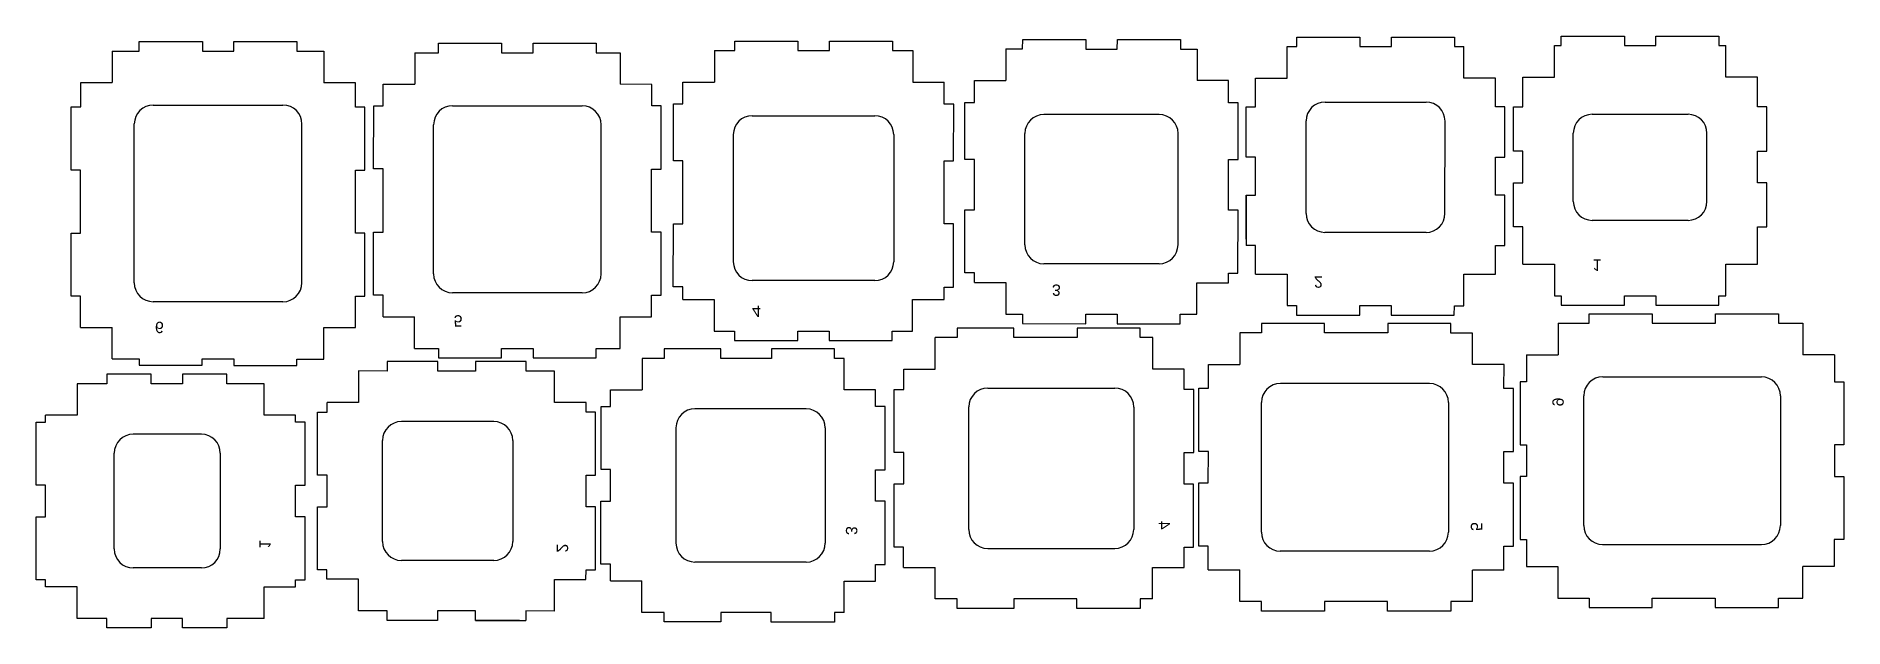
# Model space of a CAD drawing. Header units: millimetres. Extents: x 454 to 740, y 210 to 303.
import ezdxf

# ---------------------------------------------------------------- set-up
doc = ezdxf.new("R2010")
doc.units = ezdxf.units.MM
doc.styles.get("Standard").update_dxf_attribs({"font": 'arial.ttf'})

# ---------------------------------------------------------------- blocks, each defined once
blk = doc.blocks.new('*U1')
at = {"color": 244, "linetype": 'ByBlock'}
blk.add_text('3', height=1.8, dxfattribs=at).set_placement((9871.87, 19888.5))
blk = doc.blocks.new('*U2')
at = {"color": 244, "linetype": 'ByBlock'}
blk.add_text('4', height=1.8, dxfattribs=at).set_placement((9789.99, 19889.16))
blk = doc.blocks.new('*U3')
at = {"color": 244, "linetype": 'ByBlock'}
blk.add_text('5', height=1.8, dxfattribs=at).set_placement((9709.63, 19889.27))
blk = doc.blocks.new('*U4')
at = {"color": 244, "linetype": 'ByBlock'}
blk.add_text('6', height=1.8, dxfattribs=at).set_placement((9628.72, 19888.89))
blk = doc.blocks.new('*U5')
at = {"color": 244, "linetype": 'ByBlock'}
blk.add_text('2', height=1.8, dxfattribs=at).set_placement((9952.85, 19888.57))
blk = doc.blocks.new('*U6')
at = {"color": 244, "linetype": 'ByBlock'}
blk.add_text('1', height=1.8, dxfattribs=at).set_placement((10014.31, 19887.47))

msp = doc.modelspace()

# ---------------------------------------------------------------- linework, layer by layer
for p, q in [((465.68, 301.04), (469.96, 301.03)), ((465.68, 301.04), (465.68, 296.04)), ((469.96, 301.03), (469.96, 302.53)), ((469.96, 302.53), (479.96, 302.53)), ((479.96, 302.53), (479.96, 301.03)), ((479.96, 301.03), (484.96, 301.03)), ((484.96, 301.03), (484.96, 302.53)), ((484.96, 302.53), (494.96, 302.52)), ((494.96, 302.52), (494.96, 301.02)), ((494.96, 301.02), (499.24, 301.02)), ((499.24, 301.02), (499.24, 296.02)), ((517.4, 300.77), (517.4, 302.27)), ((517.4, 302.27), (527.4, 302.26)), ((527.4, 302.26), (527.4, 300.76)), ((532.4, 300.76), (532.4, 302.26)), ((532.4, 302.26), (542.4, 302.26)), ((542.4, 302.26), (542.4, 300.76)), ((561.13, 301.11), (564.34, 301.11)), ((561.13, 301.11), (561.13, 296.11)), ((564.34, 301.11), (564.34, 302.61)), ((564.34, 302.61), (574.34, 302.61)), ((574.34, 302.61), (574.34, 301.11)), ((574.34, 301.11), (579.34, 301.11)), ((579.34, 301.11), (579.34, 302.61)), ((579.34, 302.61), (589.34, 302.6)), ((589.34, 302.6), (589.34, 301.1)), ((589.34, 301.1), (592.55, 301.1)), ((592.55, 301.1), (592.55, 296.1)), ((607.34, 301.36), (609.98, 301.36)), ((607.34, 301.36), (607.34, 296.36)), ((609.98, 301.36), (609.99, 302.86)), ((609.99, 302.86), (619.99, 302.85)), ((619.99, 302.85), (619.98, 301.35)), ((619.98, 301.35), (624.98, 301.35)), ((624.98, 301.35), (624.99, 302.85)), ((624.99, 302.85), (634.99, 302.85)), ((634.99, 302.85), (634.98, 301.35)), ((634.98, 301.35), (637.62, 301.35)), ((637.62, 301.35), (637.62, 296.35)), ((651.91, 296.74), (651.91, 301.74)), ((651.91, 301.74), (653.42, 301.74)), ((653.42, 301.74), (653.42, 303.24)), ((653.42, 303.24), (663.42, 303.24)), ((663.42, 303.24), (663.42, 301.74)), ((663.42, 301.74), (668.42, 301.74)), ((668.42, 301.74), (668.42, 303.24)), ((668.42, 303.24), (678.42, 303.23)), ((678.42, 303.23), (678.42, 301.73)), ((678.42, 301.73), (679.93, 301.73)), ((679.93, 296.73), (679.93, 301.73)), ((694.26, 296.89), (694.26, 301.89)), ((694.26, 301.89), (695.35, 301.89)), ((695.35, 301.89), (695.35, 303.39)), ((695.35, 303.39), (705.35, 303.39)), ((705.35, 303.39), (705.35, 301.89)), ((705.35, 301.89), (710.35, 301.89)), ((710.35, 301.89), (710.35, 303.39)), ((710.35, 303.39), (720.35, 303.39)), ((720.35, 303.39), (720.35, 301.89)), ((720.35, 301.89), (721.44, 301.89)), ((721.44, 296.89), (721.44, 301.89)), ((513.62, 300.77), (517.4, 300.77)), ((513.62, 300.77), (513.62, 295.77)), ((527.4, 300.76), (532.4, 300.76)), ((542.4, 300.76), (546.18, 300.76)), ((546.18, 300.76), (546.18, 295.76)), ((460.68, 296.04), (465.68, 296.04)), ((460.68, 292.17), (460.68, 296.04)), ((504.24, 296.02), (499.24, 296.02)), ((504.24, 292.16), (504.24, 296.02)), ((508.62, 295.77), (513.62, 295.77)), ((508.62, 292.34), (508.62, 295.77)), ((551.18, 295.75), (546.18, 295.76)), ((551.18, 292.33), (551.18, 295.75)), ((556.13, 296.11), (561.13, 296.11)), ((556.13, 292.65), (556.13, 296.11)), ((592.55, 296.1), (597.55, 296.1)), ((597.55, 292.63), (597.55, 296.1)), ((602.34, 296.36), (607.34, 296.36)), ((602.34, 292.86), (602.34, 296.36)), ((642.62, 296.35), (637.62, 296.35)), ((642.62, 292.84), (642.62, 296.35)), ((646.91, 296.75), (651.91, 296.74)), ((646.91, 292.2), (646.91, 296.75)), ((684.93, 296.73), (679.93, 296.73)), ((684.93, 292.19), (684.93, 296.73)), ((689.26, 296.89), (694.26, 296.89)), ((689.26, 292.17), (689.26, 296.89)), ((726.44, 296.89), (721.44, 296.89)), ((726.44, 292.17), (726.44, 296.89)), ((472.18, 292.48), (492.74, 292.47)), ((507.11, 282.34), (507.12, 292.34)), ((507.12, 292.34), (508.62, 292.34)), ((519.62, 292.36), (540.18, 292.35)), ((552.68, 292.33), (551.18, 292.33)), ((552.67, 282.33), (552.68, 292.33)), ((554.62, 283.65), (554.63, 292.65)), ((554.63, 292.65), (556.13, 292.65)), ((599.05, 292.63), (597.55, 292.63)), ((599.04, 283.63), (599.05, 292.63)), ((600.84, 283.86), (600.84, 292.86)), ((600.84, 292.86), (602.34, 292.86)), ((644.12, 292.84), (642.62, 292.84)), ((644.12, 283.84), (644.12, 292.84)), ((657.91, 292.95), (673.93, 292.94)), ((459.17, 282.18), (459.18, 292.18)), ((459.18, 292.18), (460.68, 292.17)), ((469.17, 264.31), (469.18, 289.48)), ((495.73, 264.3), (495.74, 289.47)), ((505.74, 292.16), (504.24, 292.16)), ((505.73, 282.16), (505.74, 292.16)), ((567.12, 290.79), (586.54, 290.79)), ((631.62, 290.97), (613.34, 290.97)), ((645.4, 284.2), (645.41, 292.2)), ((645.41, 292.2), (646.91, 292.2)), ((654.9, 275.3), (654.91, 289.95)), ((676.92, 275.29), (676.93, 289.94)), ((686.43, 292.19), (684.93, 292.19)), ((686.42, 284.19), (686.43, 292.19)), ((687.76, 285.17), (687.76, 292.17)), ((687.76, 292.17), (689.26, 292.17)), ((700.26, 291.01), (715.44, 291.01)), ((727.94, 292.17), (726.44, 292.17)), ((727.94, 285.17), (727.94, 292.17)), ((516.61, 265.72), (516.62, 289.36)), ((543.17, 265.71), (543.18, 289.35)), ((564.12, 287.8), (564.12, 267.66)), ((589.54, 287.79), (589.54, 267.65)), ((610.33, 270.33), (610.34, 287.97)), ((634.61, 270.32), (634.62, 287.97)), ((697.26, 277.2), (697.26, 288.01)), ((718.44, 277.2), (718.44, 288.01)), ((602.34, 283.86), (600.84, 283.86)), ((602.34, 275.86), (602.34, 283.86)), ((642.62, 275.84), (642.62, 283.84)), ((642.62, 283.84), (644.12, 283.84)), ((646.9, 284.2), (645.4, 284.2)), ((646.9, 278.2), (646.9, 284.2)), ((684.92, 278.19), (684.92, 284.19)), ((684.92, 284.19), (686.42, 284.19)), ((689.26, 285.17), (687.76, 285.17)), ((689.26, 280.17), (689.26, 285.17)), ((726.44, 280.17), (726.44, 285.17)), ((726.44, 285.17), (727.94, 285.17)), ((460.67, 282.17), (459.17, 282.18)), ((460.67, 272.17), (460.67, 282.17)), ((504.23, 272.16), (504.23, 282.16)), ((504.23, 282.16), (505.73, 282.16)), ((508.61, 282.34), (507.11, 282.34)), ((508.61, 272.34), (508.61, 282.34)), ((551.17, 272.33), (551.17, 282.33)), ((551.17, 282.33), (552.67, 282.33)), ((556.12, 283.65), (554.62, 283.65)), ((556.12, 273.65), (556.12, 283.65)), ((597.54, 273.63), (597.54, 283.63)), ((597.54, 283.63), (599.04, 283.63)), ((645.4, 271.2), (645.4, 278.2)), ((645.4, 278.2), (646.9, 278.2)), ((686.42, 278.19), (684.92, 278.19)), ((686.42, 270.19), (686.42, 278.19)), ((687.76, 273.17), (687.76, 280.17)), ((687.76, 280.17), (689.26, 280.17)), ((727.94, 280.17), (726.44, 280.17)), ((727.94, 273.17), (727.94, 280.17)), ((600.83, 265.86), (600.84, 275.86)), ((600.84, 275.86), (602.34, 275.86)), ((644.12, 275.84), (642.62, 275.84)), ((644.11, 265.84), (644.12, 275.84)), ((507.11, 262.34), (507.11, 272.34)), ((507.11, 272.34), (508.61, 272.34)), ((552.67, 272.33), (551.17, 272.33)), ((552.67, 262.33), (552.67, 272.33)), ((554.61, 263.65), (554.62, 273.65)), ((554.62, 273.65), (556.12, 273.65)), ((599.04, 273.63), (597.54, 273.63)), ((599.03, 263.63), (599.04, 273.63)), ((673.92, 272.29), (657.9, 272.3)), ((689.26, 273.17), (687.76, 273.17)), ((689.26, 267.26), (689.26, 273.17)), ((715.44, 274.2), (700.26, 274.2)), ((726.44, 267.26), (726.44, 273.17)), ((726.44, 273.17), (727.94, 273.17)), ((459.17, 262.18), (459.17, 272.18)), ((459.17, 272.18), (460.67, 272.17)), ((505.73, 272.16), (504.23, 272.16)), ((505.73, 262.16), (505.73, 272.16)), ((646.9, 270.2), (645.4, 270.2)), ((646.9, 265.69), (646.9, 270.2)), ((684.92, 265.67), (684.92, 270.19)), ((684.92, 270.19), (686.42, 270.19)), ((631.61, 267.32), (613.33, 267.32)), ((689.26, 267.26), (694.26, 267.26)), ((694.26, 267.26), (694.26, 262.26)), ((721.44, 262.26), (721.44, 267.26)), ((721.44, 267.26), (726.44, 267.26)), ((556.11, 263.65), (554.61, 263.65)), ((556.11, 261.66), (556.11, 263.65)), ((586.53, 264.65), (567.11, 264.65)), ((597.53, 261.64), (597.53, 263.63)), ((597.53, 263.63), (599.03, 263.63)), ((602.33, 265.86), (600.83, 265.86)), ((602.33, 264.33), (602.33, 265.86)), ((602.33, 264.33), (607.33, 264.33)), ((607.33, 264.33), (607.33, 259.33)), ((637.61, 259.32), (637.61, 264.32)), ((637.61, 264.32), (642.61, 264.31)), ((642.61, 264.31), (642.61, 265.84)), ((642.61, 265.84), (644.11, 265.84)), ((646.9, 265.69), (651.9, 265.68)), ((651.9, 265.68), (651.9, 260.68)), ((679.92, 260.67), (679.92, 265.67)), ((679.92, 265.67), (684.92, 265.67)), ((460.67, 262.17), (459.17, 262.18)), ((460.67, 257.23), (460.67, 262.17)), ((492.73, 261.3), (472.17, 261.31)), ((504.23, 257.22), (504.23, 262.16)), ((504.23, 262.16), (505.73, 262.16)), ((508.61, 262.34), (507.11, 262.34)), ((508.61, 258.92), (508.61, 262.34)), ((540.17, 262.71), (519.61, 262.72)), ((551.17, 258.9), (551.17, 262.33)), ((551.17, 262.33), (552.67, 262.33)), ((556.11, 261.66), (561.11, 261.66)), ((561.11, 261.66), (561.11, 256.66)), ((592.53, 256.65), (592.53, 261.65)), ((592.53, 261.65), (597.53, 261.64)), ((694.26, 262.26), (695.35, 262.26)), ((695.35, 262.26), (695.35, 260.76)), ((695.35, 260.76), (705.35, 260.76)), ((705.35, 260.76), (705.35, 262.26)), ((705.35, 262.26), (710.35, 262.26)), ((710.35, 262.26), (710.35, 260.76)), ((710.35, 260.76), (720.35, 260.76)), ((720.35, 260.76), (720.35, 262.26)), ((720.35, 262.26), (721.44, 262.26)), ((508.61, 258.92), (513.61, 258.91)), ((513.6, 253.91), (513.61, 258.91)), ((546.16, 253.9), (546.17, 258.9)), ((546.17, 258.9), (551.17, 258.9)), ((607.33, 259.33), (609.97, 259.33)), ((609.97, 259.33), (609.97, 257.83)), ((619.97, 257.82), (619.97, 259.32)), ((619.97, 259.32), (624.97, 259.32)), ((624.97, 259.32), (624.97, 257.82)), ((634.97, 257.82), (634.97, 259.32)), ((634.97, 259.32), (637.61, 259.32)), ((651.9, 260.68), (653.41, 260.68)), ((653.41, 260.68), (653.4, 259.18)), ((653.4, 259.18), (663.4, 259.18)), ((663.4, 259.18), (663.41, 260.68)), ((663.41, 260.68), (668.41, 260.68)), ((668.41, 260.68), (668.4, 259.18)), ((668.4, 259.18), (678.4, 259.17)), ((678.4, 259.17), (678.41, 260.67)), ((678.41, 260.67), (679.92, 260.67)), ((694.84, 257.9), (694.84, 252.9)), ((694.84, 257.9), (699.78, 257.9)), ((699.78, 257.9), (699.78, 259.4)), ((699.78, 259.4), (709.78, 259.4)), ((709.78, 259.4), (709.78, 257.9)), ((709.78, 257.9), (719.78, 257.89)), ((719.78, 257.89), (719.78, 259.39)), ((719.78, 259.39), (729.78, 259.39)), ((729.78, 259.39), (729.78, 257.89)), ((729.78, 257.89), (733.65, 257.89)), ((733.65, 257.89), (733.64, 252.89)), ((460.67, 257.23), (465.67, 257.23)), ((465.66, 252.23), (465.67, 257.23)), ((499.22, 252.22), (499.23, 257.22)), ((499.23, 257.22), (504.23, 257.22)), ((561.11, 256.66), (564.32, 256.66)), ((564.32, 256.66), (564.32, 255.16)), ((564.32, 255.16), (574.32, 255.15)), ((574.32, 255.15), (574.32, 256.65)), ((574.32, 256.65), (579.32, 256.65)), ((579.32, 256.65), (579.32, 255.15)), ((579.32, 255.15), (589.32, 255.15)), ((589.32, 255.15), (589.32, 256.65)), ((589.32, 256.65), (592.53, 256.65)), ((596.13, 250.63), (596.14, 255.63)), ((599.6, 255.63), (596.14, 255.63)), ((608.6, 257.13), (599.6, 257.13)), ((599.6, 257.13), (599.6, 255.63)), ((608.6, 255.63), (608.6, 257.13)), ((618.6, 255.62), (608.6, 255.63)), ((609.97, 257.83), (619.97, 257.82)), ((628.6, 257.12), (618.6, 257.12)), ((618.6, 257.12), (618.6, 255.62)), ((624.97, 257.82), (634.97, 257.82)), ((628.6, 255.62), (628.6, 257.12)), ((630.59, 255.62), (628.6, 255.62)), ((630.59, 250.62), (630.59, 255.62)), ((647.85, 256.35), (644.42, 256.35)), ((644.42, 256.35), (644.42, 251.35)), ((657.85, 257.85), (647.85, 257.85)), ((647.85, 257.85), (647.85, 256.35)), ((657.85, 256.35), (657.85, 257.85)), ((667.85, 256.35), (657.85, 256.35)), ((677.85, 257.84), (667.85, 257.85)), ((667.85, 257.85), (667.85, 256.35)), ((677.85, 256.34), (677.85, 257.84)), ((681.28, 256.34), (677.85, 256.34)), ((681.28, 251.34), (681.28, 256.34)), ((465.66, 252.23), (469.94, 252.23)), ((469.94, 252.23), (469.94, 251.23)), ((479.94, 251.23), (479.94, 252.23)), ((479.94, 252.23), (484.94, 252.23)), ((484.94, 252.23), (484.94, 251.22)), ((494.94, 251.22), (494.94, 252.22)), ((494.94, 252.22), (499.22, 252.22)), ((513.6, 253.91), (517.38, 253.91)), ((517.38, 253.91), (517.38, 252.41)), ((517.38, 252.41), (527.38, 252.41)), ((527.38, 252.41), (527.38, 253.91)), ((527.38, 253.91), (532.38, 253.91)), ((532.38, 253.91), (532.38, 252.41)), ((532.38, 252.41), (542.38, 252.4)), ((542.38, 252.4), (542.38, 253.9)), ((542.38, 253.9), (546.16, 253.9)), ((553.16, 252.33), (549.65, 252.33)), ((549.65, 252.33), (549.65, 247.33)), ((562.16, 253.83), (553.16, 253.83)), ((553.16, 253.83), (553.16, 252.33)), ((562.16, 252.33), (562.16, 253.83)), ((570.16, 252.32), (562.16, 252.33)), ((580.16, 253.82), (570.16, 253.82)), ((570.16, 253.82), (570.16, 252.32)), ((580.16, 252.32), (580.16, 253.82)), ((581.69, 252.32), (580.16, 252.32)), ((581.68, 247.32), (581.69, 252.32)), ((689.84, 252.9), (689.84, 248.62)), ((689.84, 252.9), (694.84, 252.9)), ((738.64, 252.89), (733.64, 252.89)), ((738.64, 252.89), (738.64, 248.61)), ((471.84, 249.8), (464.84, 249.8)), ((464.84, 249.8), (464.84, 248.3)), ((469.94, 251.23), (479.94, 251.23)), ((471.84, 248.3), (471.84, 249.8)), ((483.84, 249.8), (476.84, 249.8)), ((476.84, 249.8), (476.84, 248.3)), ((483.84, 248.3), (483.84, 249.8)), ((484.94, 251.22), (494.94, 251.22)), ((504.73, 250.33), (504.72, 245.33)), ((509.27, 250.32), (504.73, 250.33)), ((517.27, 251.82), (509.27, 251.82)), ((509.27, 251.82), (509.27, 250.32)), ((517.27, 250.32), (517.27, 251.82)), ((523.27, 250.32), (517.27, 250.32)), ((531.27, 251.82), (523.27, 251.82)), ((523.27, 251.82), (523.27, 250.32)), ((531.27, 250.32), (531.27, 251.82)), ((535.79, 250.31), (531.27, 250.32)), ((535.78, 245.31), (535.79, 250.31)), ((591.13, 247.42), (591.13, 250.63)), ((591.13, 250.63), (596.13, 250.63)), ((635.59, 250.62), (630.59, 250.62)), ((635.59, 247.41), (635.59, 250.62)), ((639.42, 247.58), (639.42, 251.36)), ((639.42, 251.36), (644.42, 251.35)), ((686.28, 251.34), (681.28, 251.34)), ((686.27, 247.56), (686.28, 251.34)), ((701.92, 249.4), (727.09, 249.39)), ((464.84, 248.3), (460.12, 248.3)), ((460.12, 248.3), (460.12, 243.3)), ((476.84, 248.3), (471.84, 248.3)), ((489.75, 248.3), (483.84, 248.3)), ((489.75, 243.3), (489.75, 248.3)), ((544.65, 244.69), (544.65, 247.33)), ((544.65, 247.33), (549.65, 247.33)), ((586.68, 247.32), (581.68, 247.32)), ((586.68, 244.68), (586.68, 247.32)), ((589.63, 237.42), (589.63, 247.42)), ((589.63, 247.42), (591.13, 247.42)), ((604.45, 247.63), (624.59, 247.62)), ((637.09, 247.41), (635.59, 247.41)), ((637.09, 237.41), (637.09, 247.41)), ((637.92, 237.58), (637.92, 247.58)), ((637.92, 247.58), (639.42, 247.58)), ((674.47, 248.34), (650.83, 248.35)), ((687.77, 247.56), (686.27, 247.56)), ((687.77, 237.56), (687.77, 247.56)), ((688.84, 248.62), (688.83, 238.62)), ((689.84, 248.62), (688.84, 248.62)), ((738.64, 248.61), (740.14, 248.6)), ((740.14, 248.6), (740.14, 238.6)), ((498.22, 233.82), (498.22, 243.82)), ((498.22, 243.82), (499.72, 243.82)), ((504.72, 245.33), (499.72, 245.33)), ((499.72, 243.82), (499.72, 245.33)), ((540.78, 245.31), (535.78, 245.31)), ((540.78, 243.8), (540.78, 245.31)), ((542.28, 243.8), (540.78, 243.8)), ((542.28, 233.8), (542.28, 243.8)), ((543.15, 234.69), (543.15, 244.69)), ((543.15, 244.69), (544.65, 244.69)), ((575.68, 244.32), (558.03, 244.33)), ((588.18, 244.68), (586.68, 244.68)), ((588.18, 234.68), (588.18, 244.68)), ((601.44, 225.21), (601.45, 244.63)), ((627.59, 244.62), (627.58, 225.2)), ((647.82, 224.79), (647.83, 245.35)), ((677.47, 245.34), (677.46, 224.78)), ((698.91, 225.84), (698.92, 246.4)), ((730.09, 246.39), (730.08, 225.83)), ((453.62, 232.21), (453.62, 242.21)), ((453.62, 242.21), (455.12, 242.21)), ((460.12, 243.3), (455.12, 243.3)), ((455.12, 242.21), (455.12, 243.3)), ((494.75, 243.3), (489.75, 243.3)), ((494.75, 242.21), (494.75, 243.3)), ((496.25, 242.21), (494.75, 242.21)), ((496.25, 232.21), (496.25, 242.21)), ((526.17, 242.32), (511.52, 242.32)), ((555.03, 241.33), (555.03, 223.05)), ((578.68, 241.32), (578.68, 223.04)), ((479.81, 240.3), (469, 240.3)), ((508.51, 223.3), (508.51, 239.32)), ((529.16, 239.32), (529.16, 223.3)), ((688.83, 238.62), (689.83, 238.62)), ((689.83, 238.62), (689.83, 233.62)), ((740.14, 238.6), (738.64, 238.61)), ((738.64, 238.61), (738.64, 233.61)), ((466, 222.12), (466, 237.3)), ((482.81, 237.3), (482.81, 222.12)), ((591.13, 237.42), (589.63, 237.42)), ((591.13, 232.42), (591.13, 237.42)), ((635.58, 232.41), (635.59, 237.41)), ((635.59, 237.41), (637.09, 237.41)), ((639.42, 237.58), (637.92, 237.58)), ((639.41, 232.58), (639.42, 237.58)), ((686.27, 232.56), (686.27, 237.56)), ((686.27, 237.56), (687.77, 237.56)), ((455.12, 232.21), (453.62, 232.21)), ((455.12, 227.21), (455.12, 232.21)), ((494.75, 227.21), (494.75, 232.21)), ((494.75, 232.21), (496.25, 232.21)), ((499.72, 233.82), (498.22, 233.82)), ((499.72, 228.82), (499.72, 233.82)), ((540.78, 228.8), (540.78, 233.8)), ((540.78, 233.8), (542.28, 233.8)), ((544.65, 234.69), (543.15, 234.69)), ((544.64, 229.69), (544.65, 234.69)), ((586.68, 229.68), (586.68, 234.68)), ((586.68, 234.68), (588.18, 234.68)), ((589.62, 222.42), (589.63, 232.42)), ((589.63, 232.42), (591.13, 232.42)), ((637.08, 232.41), (635.58, 232.41)), ((637.08, 222.41), (637.08, 232.41)), ((637.91, 222.58), (637.91, 232.58)), ((637.91, 232.58), (639.41, 232.58)), ((687.77, 232.56), (686.27, 232.56)), ((687.77, 222.56), (687.77, 232.56)), ((689.83, 233.62), (688.83, 233.62)), ((688.83, 233.62), (688.83, 223.62)), ((738.64, 233.61), (740.14, 233.6)), ((740.14, 233.6), (740.13, 223.6)), ((543.14, 219.69), (543.14, 229.69)), ((543.14, 229.69), (544.64, 229.69)), ((588.18, 229.68), (586.68, 229.68)), ((588.17, 219.68), (588.18, 229.68)), ((453.62, 217.21), (453.62, 227.21)), ((453.62, 227.21), (455.12, 227.21)), ((496.25, 227.21), (494.75, 227.21)), ((496.25, 217.21), (496.25, 227.21)), ((498.21, 218.82), (498.22, 228.82)), ((498.22, 228.82), (499.72, 228.82)), ((542.28, 228.8), (540.78, 228.8)), ((542.28, 218.8), (542.28, 228.8)), ((688.83, 223.62), (689.83, 223.62)), ((689.83, 223.62), (689.83, 219.34)), ((740.13, 223.6), (738.63, 223.61)), ((738.63, 223.61), (738.63, 219.33)), ((591.12, 222.42), (589.62, 222.42)), ((591.12, 219.21), (591.12, 222.42)), ((604.44, 222.21), (624.58, 222.2)), ((635.58, 219.2), (635.58, 222.41)), ((635.58, 222.41), (637.08, 222.41)), ((639.41, 222.58), (637.91, 222.58)), ((639.41, 218.8), (639.41, 222.58)), ((674.46, 221.78), (650.82, 221.79)), ((686.26, 218.78), (686.27, 222.56)), ((686.27, 222.56), (687.77, 222.56)), ((701.91, 222.84), (727.08, 222.83)), ((479.81, 219.12), (469, 219.12)), ((499.71, 218.82), (498.21, 218.82)), ((499.71, 217.31), (499.71, 218.82)), ((526.16, 220.3), (511.51, 220.3)), ((540.77, 217.29), (540.78, 218.8)), ((540.78, 218.8), (542.28, 218.8)), ((544.64, 219.69), (543.14, 219.69)), ((544.64, 217.05), (544.64, 219.69)), ((575.67, 220.04), (558.02, 220.05)), ((586.67, 217.04), (586.67, 219.68)), ((586.67, 219.68), (588.17, 219.68)), ((591.12, 219.21), (596.12, 219.21)), ((596.12, 214.21), (596.12, 219.21)), ((630.58, 214.2), (630.58, 219.2)), ((630.58, 219.2), (635.58, 219.2)), ((639.41, 218.8), (644.41, 218.79)), ((644.41, 213.79), (644.41, 218.79)), ((681.26, 213.78), (681.26, 218.78)), ((686.26, 218.78), (681.26, 218.78)), ((689.83, 219.34), (694.83, 219.34)), ((694.83, 219.34), (694.83, 214.34)), ((733.63, 214.33), (733.63, 219.33)), ((738.63, 219.33), (733.63, 219.33)), ((455.12, 217.21), (453.62, 217.21)), ((455.12, 216.12), (455.12, 217.21)), ((460.12, 216.12), (455.12, 216.12)), ((460.12, 211.12), (460.12, 216.12)), ((489.75, 211.12), (489.75, 216.12)), ((489.75, 216.12), (494.75, 216.12)), ((494.75, 216.12), (494.75, 217.21)), ((494.75, 217.21), (496.25, 217.21)), ((504.71, 217.31), (499.71, 217.31)), ((504.71, 212.31), (504.71, 217.31)), ((535.77, 212.29), (535.77, 217.29)), ((535.77, 217.29), (540.77, 217.29)), ((544.64, 217.05), (549.64, 217.05)), ((549.64, 212.05), (549.64, 217.05)), ((581.67, 212.04), (581.67, 217.04)), ((581.67, 217.04), (586.67, 217.04)), ((509.25, 212.3), (504.71, 212.31)), ((509.25, 210.8), (509.25, 212.3)), ((523.25, 212.3), (517.25, 212.3)), ((517.25, 212.3), (517.25, 210.8)), ((523.25, 210.8), (523.25, 212.3)), ((535.77, 212.29), (531.25, 212.3)), ((531.25, 212.3), (531.25, 210.8)), ((553.14, 212.05), (549.64, 212.05)), ((553.14, 210.55), (553.14, 212.05)), ((570.14, 212.04), (562.14, 212.05)), ((562.14, 212.05), (562.14, 210.55)), ((570.14, 210.54), (570.14, 212.04)), ((581.67, 212.04), (580.14, 212.04)), ((580.14, 212.04), (580.14, 210.54)), ((599.59, 214.21), (596.12, 214.21)), ((599.59, 212.71), (599.59, 214.21)), ((608.59, 212.71), (599.59, 212.71)), ((618.59, 214.2), (608.59, 214.21)), ((608.59, 214.21), (608.59, 212.71)), ((618.59, 212.7), (618.59, 214.2)), ((628.59, 212.7), (618.59, 212.7)), ((630.58, 214.2), (628.59, 214.2)), ((628.59, 214.2), (628.59, 212.7)), ((647.83, 213.79), (644.41, 213.79)), ((647.83, 212.29), (647.83, 213.79)), ((657.83, 212.29), (647.83, 212.29)), ((667.83, 213.79), (657.83, 213.79)), ((657.83, 213.79), (657.83, 212.29)), ((667.83, 212.29), (667.83, 213.79)), ((677.83, 212.28), (667.83, 212.29)), ((681.26, 213.78), (677.83, 213.78)), ((677.83, 213.78), (677.83, 212.28)), ((694.83, 214.34), (699.77, 214.34)), ((699.77, 214.34), (699.77, 212.84)), ((699.77, 212.84), (709.77, 212.84)), ((709.77, 212.84), (709.77, 214.34)), ((709.77, 214.34), (719.77, 214.33)), ((719.77, 214.33), (719.77, 212.83)), ((719.77, 212.83), (729.77, 212.83)), ((729.77, 212.83), (729.77, 214.33)), ((729.77, 214.33), (733.63, 214.33)), ((464.84, 211.12), (460.12, 211.12)), ((464.84, 209.62), (464.84, 211.12)), ((471.84, 209.62), (464.84, 209.62)), ((476.84, 211.12), (471.84, 211.12)), ((471.84, 211.12), (471.84, 209.62)), ((476.84, 209.62), (476.84, 211.12)), ((483.84, 209.62), (476.84, 209.62)), ((489.75, 211.12), (483.84, 211.12)), ((483.84, 211.12), (483.84, 209.62)), ((517.25, 210.8), (509.25, 210.8)), ((530.25, 210.8), (523.25, 210.8)), ((562.14, 210.55), (553.14, 210.55)), ((580.14, 210.54), (570.14, 210.54))]:
    msp.add_line(p, q)
at = {"color": 7}
for p, q in [((645.4, 278.2), (645.4, 270.2)), ((523.25, 210.8), (531.25, 210.8))]:
    msp.add_line(p, q, dxfattribs=at)
for centre, start, end in [((472.18, 289.48), 89.9791, 179.9791), ((492.74, 289.47), 359.9791, 89.9791), ((519.62, 289.36), 89.9791, 179.9791), ((540.18, 289.35), 359.9791, 89.9791), ((657.91, 289.95), 89.9791, 179.9791), ((673.93, 289.94), 359.9791, 89.9791), ((567.12, 287.79), 89.9791, 179.9791), ((586.54, 287.79), 359.9791, 89.9791), ((613.34, 287.97), 89.9791, 179.9791), ((631.62, 287.97), 359.9791, 89.9791), ((700.26, 288.01), 90, 180), ((715.44, 288.01), 0, 90), ((657.9, 275.3), 179.9791, 269.9791), ((673.92, 275.29), 269.9791, 359.9791), ((700.26, 277.2), 180, 270), ((715.44, 277.2), 270, 0), ((613.33, 270.32), 179.9791, 269.9791), ((631.61, 270.32), 269.9791, 359.9791), ((567.12, 267.65), 179.9791, 269.9791), ((586.54, 267.65), 269.9791, 359.9791), ((472.17, 264.31), 179.9791, 269.9791), ((492.73, 264.3), 269.9791, 359.9791), ((519.61, 265.72), 179.9791, 269.9791), ((540.17, 265.71), 269.9791, 359.9791), ((701.92, 246.4), 89.9791, 179.9791), ((727.09, 246.39), 359.9791, 89.9791), ((604.45, 244.63), 89.9791, 179.9791), ((624.59, 244.62), 359.9791, 89.9791), ((650.83, 245.35), 89.9791, 179.9791), ((674.47, 245.34), 359.9791, 89.9791), ((558.03, 241.33), 89.9791, 179.9791), ((575.68, 241.32), 359.9791, 89.9791), ((511.51, 239.32), 89.9791, 179.9791), ((526.16, 239.32), 359.9791, 89.9791), ((469, 237.3), 90, 180), ((479.81, 237.3), 0, 90), ((604.44, 225.21), 179.9791, 269.9791), ((624.58, 225.2), 269.9791, 359.9791), ((650.82, 224.79), 179.9791, 269.9791), ((674.46, 224.78), 269.9791, 359.9791), ((701.91, 225.84), 179.9791, 269.9791), ((727.08, 225.83), 269.9791, 359.9791), ((469, 222.12), 180, 270), ((479.81, 222.12), 270, 0), ((511.51, 223.3), 179.9791, 269.9791), ((526.16, 223.3), 269.9791, 359.9791), ((558.03, 223.05), 179.9791, 269.9791), ((575.68, 223.04), 269.9791, 359.9791)]:
    msp.add_arc(centre, 3, start, end)

# ---------------------------------------------------------------- block references
at = {"color": 244, "linetype": 'ByBlock', "xscale": -1}
for name, p, rotation in [('*U6', (-9314, 20155.47), 180), ('*U1', (-9250, 20156.13), 179.9791174529944), ('*U5', (-9289.45, 20157.52), 179.9791174529944), ('*U4', (-9149.02, 20150.53), 179.9791174529944), ('*U3', (-9182.58, 20151.97), 179.9791174529944), ('*U2', (-9215.64, 20153.43), 179.9791174529944), ('*U4', (20588.14, 9867.59), 89.97911745299432), ('*U2', (-19261.2, -9557.56), 269.9791174529944), ('*U1', (-19310.13, -9640.29), 269.9791174529944), ('*U3', (-19211.79, -9477.41), 269.9791174529944), ('*U6', (-19398.46, -9792.14), 270), ('*U5', (-19356.06, -9724.05), 269.9791174529944)]:
    msp.add_blockref(name, p, dxfattribs=dict(at, rotation=rotation))

doc.saveas('drawing.dxf')
